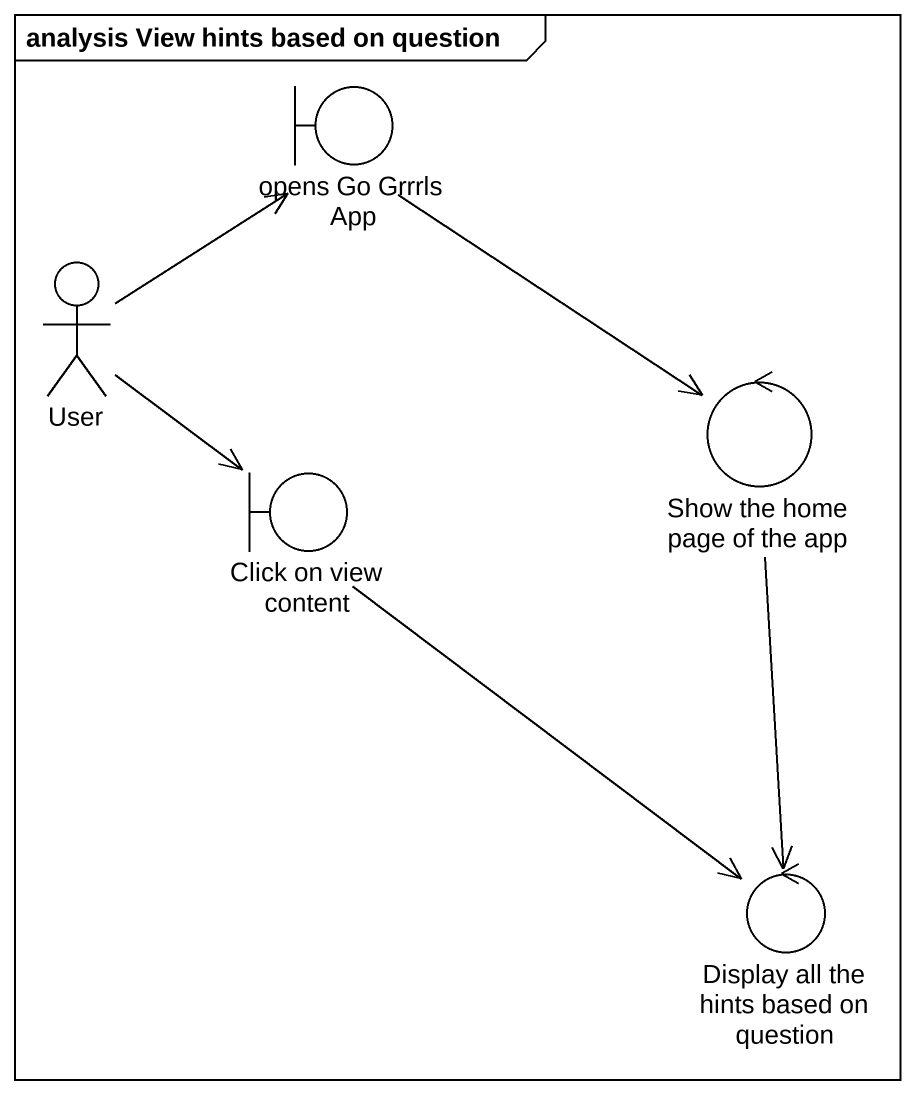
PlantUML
@startuml
mainframe analysis View hints based on question
boundary "opens Go Grrrls App" as opens_Go_Grrrls_App
actor User
control "Show the home page of the app" as Show_the_home_page_of_the
boundary "Click on view content" as Click_on_view_content
control "Display all the hints based on question" as Display_all_the_hints_based
opens_Go_Grrrls_App --> Show_the_home_page_of_the
User -up-> opens_Go_Grrrls_App
User --> Click_on_view_content
Show_the_home_page_of_the --> Display_all_the_hints_based
Click_on_view_content --> Display_all_the_hints_based
@enduml
